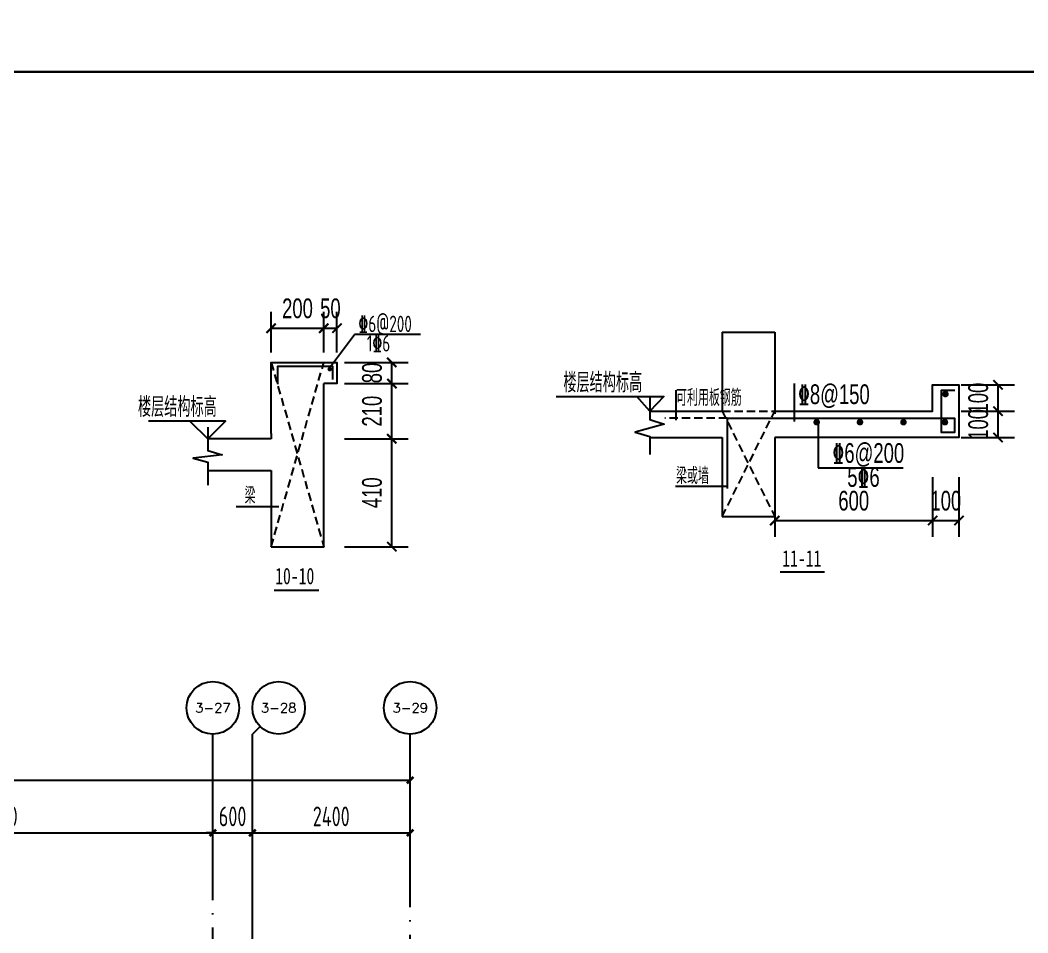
# Model space of a CAD drawing. Extents: x -173820 to 521180, y -715739 to 158231.
# Drawn here: x 36825 to 52146, y -88418 to -74546 of the extents above; entities that cross this region are included whole.
import ezdxf
from ezdxf.enums import TextEntityAlignment as Align

# ---------------------------------------------------------------- set-up
doc = ezdxf.new("R2010")
doc.units = 0
doc.header["$LTSCALE"] = 1000
doc.linetypes.add('DOTE', pattern=[2.42, 2, -0.2, 0.02, -0.2])
doc.linetypes.add('HIDDEN2', pattern=[0.1875, 0.125, -0.0625])
for name, color, linetype in [('AXIS', 1, 'DOTE'), ('AXIS_TEXT', 7, 'Continuous'), ('DIM1', 3, 'Continuous'), ('JG1', 3, 'Continuous'), ('填充', 8, 'Continuous'), ('模板线', 3, 'Continuous')]:
    doc.layers.add(name, color=color, linetype=linetype)
doc.styles.add('_TCH_AXIS', font='COMPLEX', dxfattribs={"bigfont": 'GBCBIG'})
doc.styles.add('COMPLEX', font='COMPLEX')
doc.styles.add('TEXTDIM', font='njadri_romans1.shx', dxfattribs={"width": 0.7, "bigfont": 'njadri_fhztxt.shx'})
doc.styles.add('TEXTSTEEL', font='njadri_tssdeng.shx', dxfattribs={"width": 0.7, "bigfont": 'njadri_tssdchn.shx'})
doc.styles.add('zzt', font='tssdeng.shx', dxfattribs={"width": 0.7, "height": 300, "bigfont": 'tssdchn.shx'})
doc.styles.add('钢筋', font='tssdeng.shx', dxfattribs={"width": 0.7, "height": 250, "bigfont": 'tssdchn.shx'})
doc.styles.add('黑体', font='simhei.ttf', dxfattribs={"width": 0.8})
doc.dimstyles.new('DIM100', dxfattribs={"dimtxt": 300, "dimasz": 1, "dimexe": 250, "dimexo": 0, "dimgap": 150, "dimtad": 1, "dimdec": 0, "dimzin": 0, "dimdsep": 46, "dimtxsty": 'TEXTDIM', "dimblk": 'DI', "dimcen": 0, "dimclrt": 7, "dimadec": 0, "dimazin": 0, "dimtfac": 1, "dimtdec": 0, "dimtix": 1, "dimtmove": 2, "dimatfit": 3, "dimldrblk": 'DI', "dimfxl": 0, "dimtolj": 1, "dimtzin": 0, "dimarcsym": 0})
doc.dimstyles.new('DIM_1_100', dxfattribs={"dimtxt": 300, "dimasz": 100, "dimexe": 200, "dimexo": 50, "dimgap": 100, "dimtad": 1, "dimdec": 0, "dimzin": 0, "dimdsep": 46, "dimtxsty": 'zzt', "dimblk": 'ARCHTICK', "dimcen": 0, "dimclrt": 7, "dimadec": 0, "dimazin": 0, "dimtfac": 1, "dimtdec": 0, "dimtix": 1, "dimtmove": 2, "dimatfit": 0, "dimldrblk": 'ARCHTICK', "dimfxl": 0, "dimtolj": 1, "dimarcsym": 0})

# ---------------------------------------------------------------- blocks, each defined once
blk = doc.blocks.new('_ArchTick')
at = {"color": 4, "linetype": 'ByBlock', "const_width": 0.4}
blk.add_lwpolyline([(-0.5, -0.5), (0.5, 0.5)], dxfattribs=at)
blk = doc.blocks.new('*D426')
at = {"layer": 'Defpoints', "color": 0}
for p in [(45000, 22821), (38500, 21871), (45000, 21871)]:
    blk.add_point(p, dxfattribs=at)
at = {"layer": 'DIM1', "color": 0, "lineweight": -2}
for p, q in [((38500, 21921), (38500, 23021)), ((45000, 21921), (45000, 23021)), ((38500, 22821), (45000, 22821))]:
    blk.add_line(p, q, dxfattribs=at)
at = {"layer": 'DIM1', "color": 0, "lineweight": -2, "xscale": 100, "yscale": 100, "zscale": 100, "rotation": 180}
blk.add_blockref('_ArchTick', (38500, 22821), dxfattribs=at)
at = {"layer": 'DIM1', "color": 0, "lineweight": -2, "xscale": 100, "yscale": 100, "zscale": 100}
blk.add_blockref('_ArchTick', (45000, 22821), dxfattribs=at)
at = {"layer": 'DIM1', "color": 7, "insert": (41750, 23071), "char_height": 300, "attachment_point": 5, "style": 'zzt'}
blk.add_mtext('\\A1;6500', dxfattribs=at)
blk = doc.blocks.new('*D427')
at = {"layer": 'Defpoints', "color": 0}
for p in [(45600, 22821), (45000, 21871), (45600, 21871)]:
    blk.add_point(p, dxfattribs=at)
at = {"layer": 'DIM1', "color": 0, "lineweight": -2}
for p, q in [((45000, 21921), (45000, 23021)), ((45600, 21921), (45600, 23021)), ((45000, 22821), (44900, 22821)), ((45000, 22821), (45600, 22821)), ((45600, 22821), (45700, 22821))]:
    blk.add_line(p, q, dxfattribs=at)
at = {"layer": 'DIM1', "color": 0, "lineweight": -2, "xscale": 100, "yscale": 100, "zscale": 100}
blk.add_blockref('_ArchTick', (45000, 22821), dxfattribs=at)
at = {"layer": 'DIM1', "color": 0, "lineweight": -2, "xscale": 100, "yscale": 100, "zscale": 100, "rotation": 180}
blk.add_blockref('_ArchTick', (45600, 22821), dxfattribs=at)
at = {"layer": 'DIM1', "color": 7, "insert": (45300, 23071), "char_height": 300, "attachment_point": 5, "style": 'zzt'}
blk.add_mtext('\\A1;600', dxfattribs=at)
blk = doc.blocks.new('*D428')
at = {"layer": 'Defpoints', "color": 0}
for p in [(48000, 22821), (45600, 21871), (48000, 21871)]:
    blk.add_point(p, dxfattribs=at)
at = {"layer": 'DIM1', "color": 0, "lineweight": -2}
for p, q in [((45600, 21921), (45600, 23021)), ((48000, 21921), (48000, 23021)), ((45600, 22821), (48000, 22821))]:
    blk.add_line(p, q, dxfattribs=at)
at = {"layer": 'DIM1', "color": 0, "lineweight": -2, "xscale": 100, "yscale": 100, "zscale": 100, "rotation": 180}
blk.add_blockref('_ArchTick', (45600, 22821), dxfattribs=at)
at = {"layer": 'DIM1', "color": 0, "lineweight": -2, "xscale": 100, "yscale": 100, "zscale": 100}
blk.add_blockref('_ArchTick', (48000, 22821), dxfattribs=at)
at = {"layer": 'DIM1', "color": 7, "insert": (46800, 23071), "char_height": 300, "attachment_point": 5, "style": 'zzt'}
blk.add_mtext('\\A1;2400', dxfattribs=at)
blk = doc.blocks.new('*D429')
at = {"layer": 'Defpoints', "color": 0}
for p in [(48000, 23621), (0, 21871), (48000, 21871)]:
    blk.add_point(p, dxfattribs=at)
at = {"layer": 'DIM1', "color": 0, "lineweight": -2}
for p, q in [((0, 21921), (0, 23821)), ((48000, 21921), (48000, 23821)), ((0, 23621), (48000, 23621))]:
    blk.add_line(p, q, dxfattribs=at)
at = {"layer": 'DIM1', "color": 0, "lineweight": -2, "xscale": 100, "yscale": 100, "zscale": 100, "rotation": 180}
blk.add_blockref('_ArchTick', (0, 23621), dxfattribs=at)
at = {"layer": 'DIM1', "color": 0, "lineweight": -2, "xscale": 100, "yscale": 100, "zscale": 100}
blk.add_blockref('_ArchTick', (48000, 23621), dxfattribs=at)
at = {"layer": 'DIM1', "color": 7, "insert": (24000, 23871), "char_height": 300, "attachment_point": 5, "style": 'zzt'}
blk.add_mtext('\\A1;48000', dxfattribs=at)
blk = doc.blocks.new('_AXISO')
at = {"color": 3}
blk.add_circle((0, 0), 0.5, dxfattribs=at)
at = {"layer": 'AXIS_TEXT', "color": 3, "style": 'COMPLEX', "width": 1.041667}
blk.add_attdef('A', text='', height=0.56, dxfattribs=at).set_placement((-0.25, -0.28), (0.25, -0.28), align=Align.FIT)
blk = doc.blocks.new('DI')
at = {"color": 3, "const_width": 30}
blk.add_lwpolyline([(-71, -71), (71, 71)], dxfattribs=at)
blk = doc.blocks.new('*D1658')
at = {"layer": 'Defpoints', "color": 0, "linetype": 'Continuous'}
for p in [(2548, 1443), (4948, 1443), (4948, 783)]:
    blk.add_point(p, dxfattribs=at)
at = {"layer": 'JG1', "color": 0, "linetype": 'Continuous', "lineweight": -2}
for p, q in [((2548, 1443), (2548, 533)), ((4948, 1443), (4948, 533)), ((2549, 783), (4947, 783))]:
    blk.add_line(p, q, dxfattribs=at)
at = {"layer": 'JG1', "color": 0, "linetype": 'Continuous', "lineweight": -2, "rotation": 180}
blk.add_blockref('DI', (2548, 783), dxfattribs=at)
at = {"layer": 'JG1', "color": 0, "linetype": 'Continuous', "lineweight": -2}
blk.add_blockref('DI', (4948, 783), dxfattribs=at)
at = {"layer": 'JG1', "color": 7, "linetype": 'Continuous', "insert": (3748, 1083), "char_height": 300, "attachment_point": 5, "style": 'TEXTDIM'}
blk.add_mtext('\\A1;600', dxfattribs=at)
blk = doc.blocks.new('*D1659')
at = {"layer": 'Defpoints', "color": 0, "linetype": 'Continuous'}
for p in [(5381, 2444), (5942, 2444), (5381, 2044)]:
    blk.add_point(p, dxfattribs=at)
at = {"layer": 'JG1', "color": 0, "linetype": 'Continuous', "lineweight": -2}
for p, q in [((5381, 2444), (6192, 2444)), ((5942, 2445), (5942, 2446)), ((5942, 2044), (5942, 2444)), ((5381, 2044), (6192, 2044)), ((5942, 2043), (5942, 2042))]:
    blk.add_line(p, q, dxfattribs=at)
for p, rotation in [((5942, 2444), 270), ((5942, 2044), 90)]:
    blk.add_blockref('DI', p, dxfattribs=dict(at, rotation=rotation))
at = {"layer": 'JG1', "color": 7, "linetype": 'Continuous', "insert": (5642, 2244), "char_height": 300, "attachment_point": 5, "rotation": 90, "style": 'TEXTDIM'}
blk.add_mtext('\\A1;100', dxfattribs=at)
blk = doc.blocks.new('*D1660')
at = {"layer": 'Defpoints', "color": 0, "linetype": 'Continuous'}
for p in [(4948, 1443), (5348, 1443), (5348, 783)]:
    blk.add_point(p, dxfattribs=at)
at = {"layer": 'JG1', "color": 0, "linetype": 'Continuous', "lineweight": -2}
for p, q in [((4948, 1443), (4948, 533)), ((5348, 1443), (5348, 533)), ((4947, 783), (4946, 783)), ((4948, 783), (5348, 783)), ((5349, 783), (5350, 783))]:
    blk.add_line(p, q, dxfattribs=at)
blk.add_blockref('DI', (4948, 783), dxfattribs=at)
at = {"layer": 'JG1', "color": 0, "linetype": 'Continuous', "lineweight": -2, "rotation": 180}
blk.add_blockref('DI', (5348, 783), dxfattribs=at)
at = {"layer": 'JG1', "color": 7, "linetype": 'Continuous', "insert": (5148, 1083), "char_height": 300, "attachment_point": 5, "style": 'TEXTDIM'}
blk.add_mtext('\\A1;100', dxfattribs=at)
blk = doc.blocks.new('*D1661')
at = {"layer": 'Defpoints', "color": 0, "linetype": 'Continuous'}
for p in [(5381, 2844), (5942, 2844), (5381, 2444)]:
    blk.add_point(p, dxfattribs=at)
at = {"layer": 'JG1', "color": 0, "linetype": 'Continuous', "lineweight": -2}
for p, q in [((5381, 2844), (6192, 2844)), ((5942, 2845), (5942, 2846)), ((5942, 2444), (5942, 2844)), ((5381, 2444), (6192, 2444)), ((5942, 2443), (5942, 2442))]:
    blk.add_line(p, q, dxfattribs=at)
for p, rotation in [((5942, 2844), 270), ((5942, 2444), 90)]:
    blk.add_blockref('DI', p, dxfattribs=dict(at, rotation=rotation))
at = {"layer": 'JG1', "color": 7, "linetype": 'Continuous', "insert": (5642, 2644), "char_height": 300, "attachment_point": 5, "rotation": 90, "style": 'TEXTDIM'}
blk.add_mtext('\\A1;100', dxfattribs=at)
blk = doc.blocks.new('*D532')
at = {"layer": 'Defpoints', "color": 0}
for p in [(-115503, -69325), (-116303, -69696, 0), (-115503, -69696)]:
    blk.add_point(p, dxfattribs=at)
at = {"layer": 'JG1', "color": 0, "lineweight": -2}
for p, q in [((-116303, -69696), (-116303, -69075)), ((-115503, -69696), (-115503, -69075)), ((-116302, -69325), (-115504, -69325))]:
    blk.add_line(p, q, dxfattribs=at)
at = {"layer": 'JG1', "color": 0, "lineweight": -2, "rotation": 180}
blk.add_blockref('DI', (-116303, -69325), dxfattribs=at)
at = {"layer": 'JG1', "color": 0, "lineweight": -2}
blk.add_blockref('DI', (-115503, -69325), dxfattribs=at)
at = {"layer": 'JG1', "color": 7, "insert": (-115903, -69025), "char_height": 300, "attachment_point": 5, "style": 'TEXTDIM'}
blk.add_mtext('\\A1;200', dxfattribs=at)
blk = doc.blocks.new('*D533')
at = {"layer": 'Defpoints', "color": 0}
for p in [(-115187, -71006), (-114469, -71006), (-115187, -72646, 0)]:
    blk.add_point(p, dxfattribs=at)
at = {"layer": 'JG1', "color": 0, "lineweight": -2}
for p, q in [((-115187, -71006), (-114219, -71006)), ((-114469, -72645), (-114469, -71007)), ((-115187, -72646), (-114219, -72646))]:
    blk.add_line(p, q, dxfattribs=at)
for p, rotation in [((-114469, -71006), 90), ((-114469, -72646), 270)]:
    blk.add_blockref('DI', p, dxfattribs=dict(at, rotation=rotation))
at = {"layer": 'JG1', "color": 7, "insert": (-114769, -71826), "char_height": 300, "attachment_point": 5, "rotation": 90, "style": 'TEXTDIM'}
blk.add_mtext('\\A1;410', dxfattribs=at)
blk = doc.blocks.new('*D534')
at = {"layer": 'Defpoints', "color": 0}
for p in [(-115187, -70166), (-114469, -70166), (-115187, -71006)]:
    blk.add_point(p, dxfattribs=at)
at = {"layer": 'JG1', "color": 0, "lineweight": -2}
for p, q in [((-115187, -70166), (-114219, -70166)), ((-114469, -71005), (-114469, -70167)), ((-115187, -71006), (-114219, -71006))]:
    blk.add_line(p, q, dxfattribs=at)
for p, rotation in [((-114469, -70166), 90), ((-114469, -71006), 270)]:
    blk.add_blockref('DI', p, dxfattribs=dict(at, rotation=rotation))
at = {"layer": 'JG1', "color": 7, "insert": (-114769, -70586), "char_height": 300, "attachment_point": 5, "rotation": 90, "style": 'TEXTDIM'}
blk.add_mtext('\\A1;210', dxfattribs=at)
blk = doc.blocks.new('*D535')
at = {"layer": 'Defpoints', "color": 0}
for p in [(-115303, -69325), (-115503, -69696), (-115303, -69696)]:
    blk.add_point(p, dxfattribs=at)
at = {"layer": 'JG1', "color": 0, "lineweight": -2}
for p, q in [((-115503, -69696), (-115503, -69075)), ((-115303, -69696), (-115303, -69075)), ((-115504, -69325), (-115505, -69325)), ((-115503, -69325), (-115303, -69325)), ((-115302, -69325), (-115301, -69325))]:
    blk.add_line(p, q, dxfattribs=at)
blk.add_blockref('DI', (-115503, -69325), dxfattribs=at)
at = {"layer": 'JG1', "color": 0, "lineweight": -2, "rotation": 180}
blk.add_blockref('DI', (-115303, -69325), dxfattribs=at)
at = {"layer": 'JG1', "color": 7, "insert": (-115403, -69025), "char_height": 300, "attachment_point": 5, "style": 'TEXTDIM'}
blk.add_mtext('\\A1;50', dxfattribs=at)
blk = doc.blocks.new('*D536')
at = {"layer": 'Defpoints', "color": 0}
for p in [(-115187, -69846), (-114469, -69846), (-115187, -70166)]:
    blk.add_point(p, dxfattribs=at)
at = {"layer": 'JG1', "color": 0, "lineweight": -2}
for p, q in [((-115187, -69846), (-114219, -69846)), ((-114469, -69845), (-114469, -69844)), ((-114469, -70166), (-114469, -69846)), ((-115187, -70166), (-114219, -70166)), ((-114469, -70167), (-114469, -70168))]:
    blk.add_line(p, q, dxfattribs=at)
for p, rotation in [((-114469, -69846), 270), ((-114469, -70166), 90)]:
    blk.add_blockref('DI', p, dxfattribs=dict(at, rotation=rotation))
at = {"layer": 'JG1', "color": 7, "insert": (-114769, -70006), "char_height": 300, "attachment_point": 5, "rotation": 90, "style": 'TEXTDIM'}
blk.add_mtext('\\A1;80', dxfattribs=at)
blk = doc.blocks.new('$1783196')
at = {"layer": 'AXIS'}
for p, q in [((50234.9, 15688.3), (50234.9, 27859.5)), ((50834.9, 18788.3), (50834.9, 27859.5)), ((53234.9, 3480), (53234.9, 27859.5))]:
    blk.add_line(p, q, dxfattribs=at)
at = {"layer": 'DIM1'}
for p, q in [((50952, 30426.7), (50834.9, 30309.5)), ((50234.9, 27859.5), (50234.9, 30309.5)), ((50834.9, 27859.5), (50834.9, 30309.5)), ((53234.9, 27859.5), (53234.9, 30309.5))]:
    blk.add_line(p, q, dxfattribs=at)
ref = blk.add_blockref('_AXISO', (50234.9, 30709.5), dxfattribs=dict(at, xscale=800, yscale=800, zscale=800))
ref.add_attrib('A', '3-27', dxfattribs={"layer": 'AXIS_TEXT', "height": 143.86, "style": '_TCH_AXIS'}).set_placement((49964.3, 30637.6), (50505.5, 30637.6), align=Align.FIT)
ref = blk.add_blockref('_AXISO', (51234.9, 30709.5), dxfattribs=dict(at, xscale=800, yscale=800, zscale=800))
ref.add_attrib('A', '3-28', dxfattribs={"layer": 'AXIS_TEXT', "height": 143.86, "style": '_TCH_AXIS'}).set_placement((50964.3, 30637.6), (51505.5, 30637.6), align=Align.FIT)
ref = blk.add_blockref('_AXISO', (53234.9, 30709.5), dxfattribs=dict(at, xscale=800, yscale=800, zscale=800))
ref.add_attrib('A', '3-29', dxfattribs={"layer": 'AXIS_TEXT', "height": 143.86, "style": '_TCH_AXIS'}).set_placement((52964.3, 30637.6), (53505.5, 30637.6), align=Align.FIT)
for p1, p2, distance, picture, middle in [((5234.9, 27859.5), (53234.9, 27859.5), 1750, '*D429', (29234.9, 29859.5)), ((43734.9, 27859.5), (50234.9, 27859.5), 950, '*D426', (46984.9, 29059.5)), ((50234.9, 27859.5), (50834.9, 27859.5), 950, '*D427', (50534.9, 29059.5)), ((50834.9, 27859.5), (53234.9, 27859.5), 950, '*D428', (52034.9, 29059.5))]:
    dim = blk.add_aligned_dim(p1=p1, p2=p2, distance=distance, dimstyle='DIM_1_100', dxfattribs=at)
    dim.commit()
    dim.dimension.update_dxf_attribs({"geometry": picture, "text_midpoint": middle, "insert": (5234.9, 5988.3)})
blk = doc.blocks.new('$1463941')
at = {"layer": 'JG1', "color": 6, "linetype": 'HIDDEN2'}
blk.add_line((1822.3, 2339.2), (875, 2339.2), dxfattribs=at)
at = {"layer": 'JG1', "linetype": 'Continuous'}
for points in [[(1747.9, 3644.4), (1747.9, 2444.4)], [(1747.9, 3644.4), (2547.9, 3644.4)], [(2547.9, 3644.4), (2547.9, 2404.4)], [(2547.9, 2444.4), (4947.9, 2444.4), (4947.9, 2844.4), (5347.9, 2844.4), (5347.9, 2044.4), (2547.9, 2044.4)], [(-774.3, 2666.4), (862.5, 2666.4), (646.2, 2444.4), (449.2, 2666.4)], [(646.2, 2668.4), (646.2, 2318.4), (866.2, 2248.4), (426.2, 2128.4), (646.2, 2058.4), (646.2, 1788.4)], [(646.2, 2444.4), (1747.9, 2444.4)], [(646.2, 2044.4), (1747.9, 2044.4)], [(1747.9, 2044.4), (1747.9, 844.4)], [(2547.9, 2044.4), (2547.9, 844.4)], [(1747.9, 844.4), (2547.9, 844.4)]]:
    blk.add_lwpolyline(points, dxfattribs=at)
at = {"layer": 'JG1', "color": 6, "linetype": 'Continuous'}
for points in [[(1822.3, 2339.2), (5280.7, 2339.2), (5280.7, 2122.5), (5083.6, 2122.5), (5083.6, 2766.1), (5287.3, 2766.1)], [(1822.3, 2339.2), (1822.3, 1271)]]:
    blk.add_lwpolyline(points, dxfattribs=at)
at = {"layer": 'JG1', "const_width": 50}
for points in [[(5167.2, 2705.9, -1), (5117.2, 2705.9, -1)], [(3209.6, 2277.9, -1), (3159.6, 2277.9, -1)], [(3867.7, 2277.9, -1), (3817.7, 2277.9, -1)], [(4529, 2277.9, -1), (4479, 2277.9, -1)], [(5159, 2277.9, -1), (5109, 2277.9, -1)]]:
    blk.add_lwpolyline(points, format="xyb", close=True, dxfattribs=at)
at = {"layer": 'JG1', "linetype": 'HIDDEN2'}
blk.add_lwpolyline([(1747.9, 2444.4), (2547.9, 2444.4)], dxfattribs=at)
at = {"layer": '模板线'}
for p, q in [((1050.4, 2310.5), (1050.4, 2766.7)), ((2846.4, 2287.9), (2846.4, 2867.1)), ((3209.6, 2277.9), (3209.6, 1584.4)), ((3209.6, 1584.4), (4499.3, 1584.4)), ((1817.6, 1299.7), (1040.2, 1299.7))]:
    blk.add_line(p, q, dxfattribs=at)
at = {"layer": '模板线', "linetype": 'HIDDEN2'}
for p, q in [((1747.9, 844.4), (2547.9, 2444.4)), ((1747.9, 2444.4), (2547.9, 844.4))]:
    blk.add_line(p, q, dxfattribs=at)
at = {"layer": '模板线', "color": 3, "elevation": -307942.8}
blk.add_lwpolyline([(2624.9, 0, 31.2, 31.2, 0), (3307.1, 0, 0, 0, 0)], format="xyseb", dxfattribs=at)
at = {"layer": 'JG1', "linetype": 'ByBlock', "ltscale": 0.2, "style": 'TEXTSTEEL', "width": 0.7}
for s, p in [('楼层结构标高', (-666, 2729.4)), ('%%1328@150', (2901.3, 2553.1)), ('%%1326@200', (3425.4, 1659.8)), ('5%%1326', (3650.1, 1294.9))]:
    blk.add_text(s, height=300, dxfattribs=at).set_placement(p)
at = {"layer": '模板线', "style": '钢筋', "width": 0.7}
for s, p in [('可利用板钢筋', (1047.4, 2525.9)), ('梁或墙', (1047.4, 1338.7))]:
    blk.add_text(s, height=250, dxfattribs=at).set_placement(p)
at = {"layer": '模板线', "color": 3, "style": '黑体', "width": 0.7}
blk.add_text('11-11', height=250, dxfattribs=at).set_placement((2661, 82.6, -307942.8))
at = {"layer": 'JG1', "linetype": 'Continuous'}
for p1, p2, distance, picture, middle in [((5380.9, 2444.4), (5380.9, 2844.4), -561.3, '*D1661', (5642.3, 2644.4)), ((5380.9, 2044.4), (5380.9, 2444.4), -561.3, '*D1659', (5642.3, 2244.4)), ((2547.9, 1443.2), (4947.9, 1443.2), -659.9, '*D1658', (3747.9, 1083.3)), ((4947.9, 1443.2), (5347.9, 1443.2), -659.9, '*D1660', (5147.9, 1083.3))]:
    dim = blk.add_aligned_dim(p1=p1, p2=p2, distance=distance, dimstyle='DIM100', override={"dimlfac": 0.25}, dxfattribs=at)
    dim.commit()
    dim.dimension.update_dxf_attribs({"geometry": picture, "text_midpoint": middle})
blk = doc.blocks.new('$1271662')
at = {"layer": 'JG1', "elevation": 0}
for points in [[(2015, 2385.4), (2015, 3465.4), (3015, 3465.4), (3015, 3145.4), (2815, 3145.4)], [(2015, 665.4), (2015, 665.4), (2815, 665.4), (2815, 3145.4)], [(2015, 2305.4), (1049.7, 2305.4)], [(2015, 2385.4), (2015, 2305.4)], [(1049.7, 1825.4), (2015, 1825.4)], [(2015, 1825.4), (2015, 665.4)]]:
    blk.add_lwpolyline(points, dxfattribs=at)
at = {"layer": 'JG1'}
for points in [[(779.7, 2575.4), (1049.7, 2305.4), (1319.7, 2575.4), (148.3, 2575.4)], [(1049.7, 2479.7), (1049.7, 2129.7), (1269.7, 2059.7), (829.7, 2012.9), (1049.7, 1949.7), (1049.7, 1599.7)]]:
    blk.add_lwpolyline(points, dxfattribs=at)
at = {"layer": '模板线'}
for p, q in [((2887.7, 3363.3), (3282.7, 3888.8)), ((4284.8, 3888.8), (3282.7, 3888.8)), ((1483.2, 1275.3), (2133.2, 1275.3))]:
    blk.add_line(p, q, dxfattribs=at)
at = {"layer": '模板线', "linetype": 'HIDDEN2'}
for p, q in [((2015, 665.4, 0), (2815, 3465.4, 0)), ((2015, 3465.4), (2815, 665.4))]:
    blk.add_line(p, q, dxfattribs=at)
at = {"layer": '模板线', "color": 6}
blk.add_lwpolyline([(2949.8, 3205.4), (2949.8, 3402), (2108.6, 3402), (2108.6, 3137.6)], dxfattribs=at)
at = {"layer": '模板线', "color": 6, "linetype": 'HIDDEN2', "const_width": 33.7}
blk.add_lwpolyline([(2921.5, 3363.3, -1), (2887.7, 3363.3, -1)], format="xyb", close=True, dxfattribs=at)
at = {"layer": '模板线', "color": 3, "elevation": -307942.8}
blk.add_lwpolyline([(2058.4, 0, 31.2, 31.2, 0), (2740.7, 0, 0, 0, 0)], format="xyseb", dxfattribs=at)
at = {"layer": 'JG1', "style": 'TEXTSTEEL', "width": 0.7}
blk.add_text('楼层结构标高', height=300, dxfattribs=at).set_placement((-9.9, 2638.6))
at = {"layer": '模板线', "style": '钢筋', "width": 0.7}
for s, p in [('%%1326@200', (3341.8, 3926.9)), ('1%%1326', (3470.3, 3631.2)), ('梁', (1610.1, 1318.4))]:
    blk.add_text(s, height=250, dxfattribs=at).set_placement(p)
at = {"layer": '模板线', "color": 3, "style": '黑体', "width": 0.7}
blk.add_text('10-10', height=250, dxfattribs=at).set_placement((2075.2, 94.6, -307942.8))
at = {"layer": 'JG1'}
for base, p1, p2, picture, middle in [((2815, 3986.6), (2015, 3615.6, 0), (2815, 3615.6), '*D532', (2415, 4286.6)), ((3015, 3986.6), (2815, 3615.6), (3015, 3615.6), '*D535', (2915, 4286.6))]:
    dim = blk.add_linear_dim(base=base, p1=p1, p2=p2, dimstyle='DIM100', override={"dimlfac": 0.25}, dxfattribs=at)
    dim.commit()
    dim.dimension.update_dxf_attribs({"geometry": picture, "text_midpoint": middle, "insert": (118317.9, 73311.2)})
for base, p1, p2, picture, middle in [((3848.6, 3465.4), (3131.3, 3145.4), (3131.3, 3465.4), '*D536', (3548.6, 3305.4)), ((3848.6, 3145.4), (3131.3, 2305.4), (3131.3, 3145.4), '*D534', (3548.6, 2725.4)), ((3848.6, 2305.4), (3131.3, 665.4, 0), (3131.3, 2305.4), '*D533', (3548.6, 1485.4))]:
    dim = blk.add_linear_dim(base=base, p1=p1, p2=p2, angle=90, dimstyle='DIM100', override={"dimlfac": 0.25}, dxfattribs=at)
    dim.commit()
    dim.dimension.update_dxf_attribs({"geometry": picture, "text_midpoint": middle, "insert": (118317.9, 73311.2)})

msp = doc.modelspace()

# ---------------------------------------------------------------- linework, layer by layer
at = {"layer": '模板线', "elevation": 0}
for points in [[(-14954.7, -15929.2), (69145.3, -15929.2), (69145.3, -75329.2), (-14954.7, -75329.2)], [(-14954.7, -75329.2), (69145.3, -75329.2), (69145.3, -134729.2), (-14954.7, -134729.2)]]:
    msp.add_lwpolyline(points, close=True, dxfattribs=at)

# ---------------------------------------------------------------- block references
at = {"layer": '填充', "linetype": 'Continuous'}
msp.add_blockref('$1783196', (-10479.5, -115707.5, 0), dxfattribs=at)
at = {"layer": '模板线'}
for name, p in [('$1271662', (38627, -83214.2)), ('$1463941', (45750.7, -82934.4))]:
    msp.add_blockref(name, p, dxfattribs=at)

doc.saveas('drawing.dxf')
